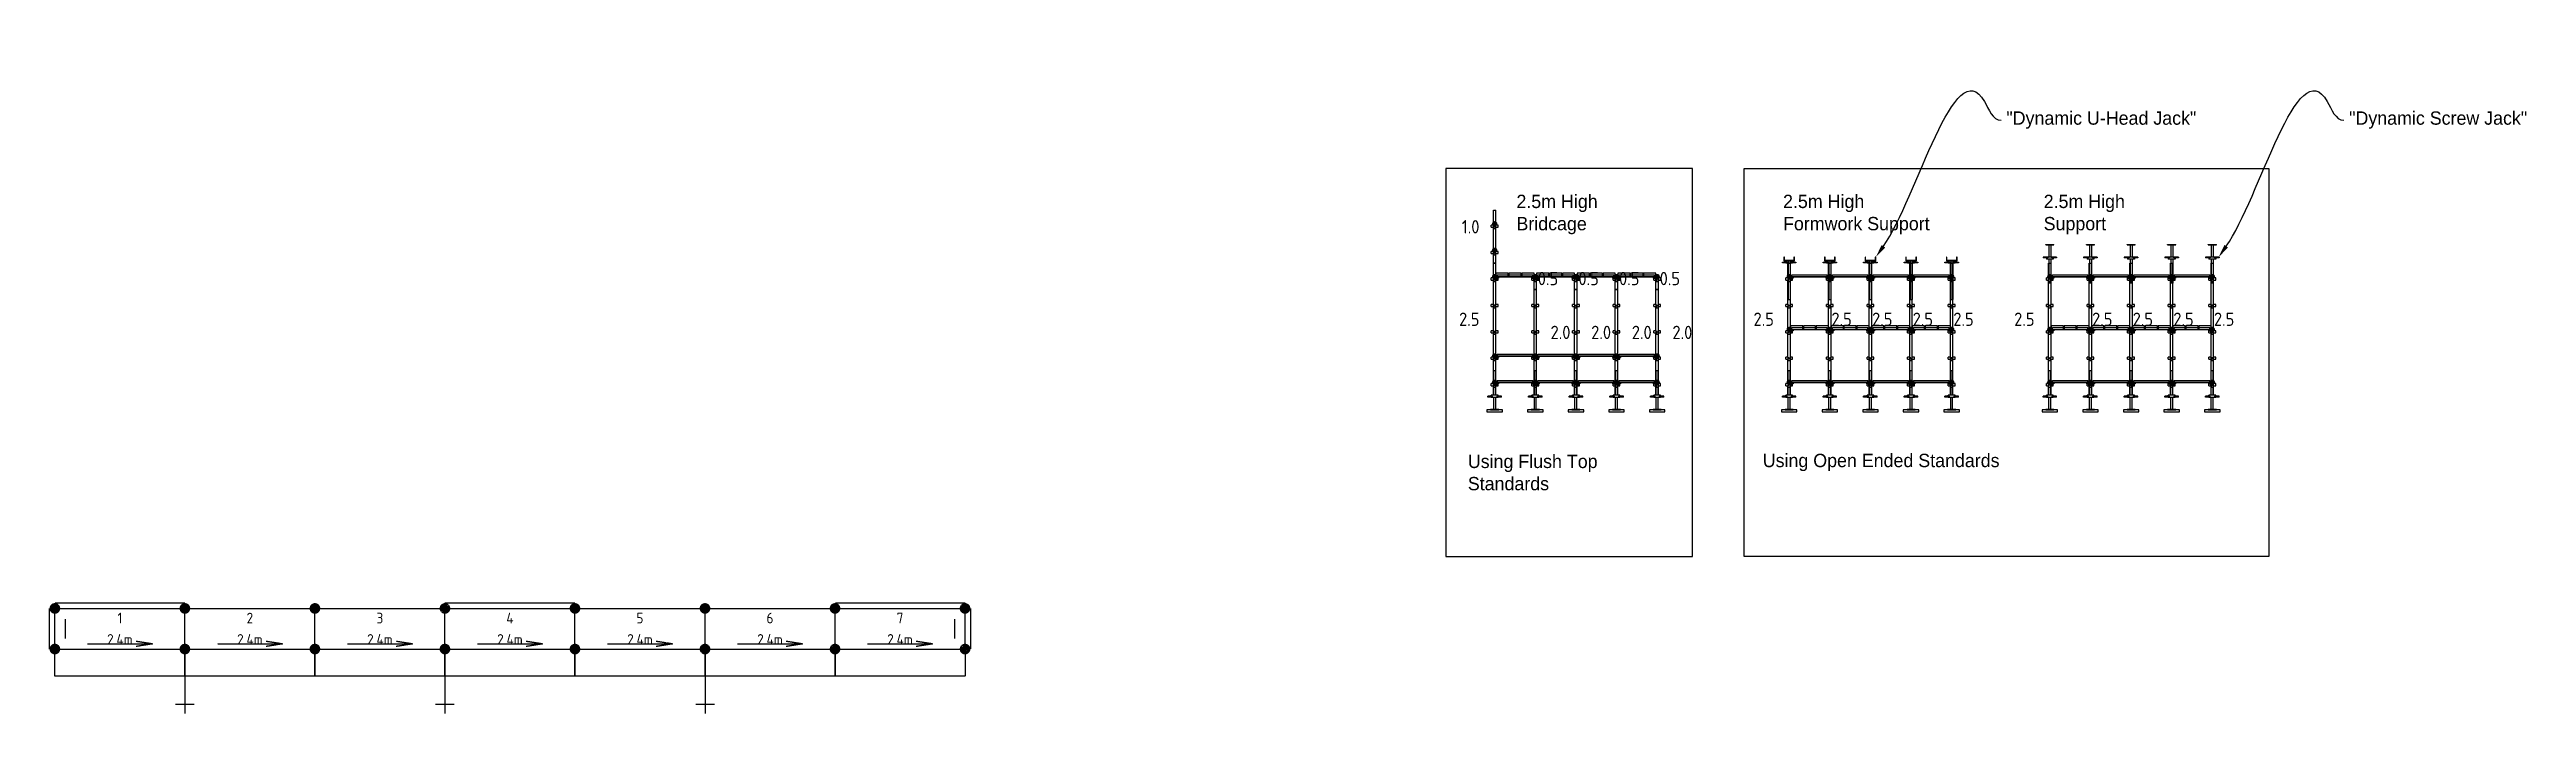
# Model space of a CAD drawing. Header units: millimetres. Extents: x 44145 to 90607, y 5666 to 18118.
import ezdxf
from ezdxf import colors
from ezdxf.entities.mleader import LeaderData, LeaderLine
from ezdxf.enums import TextEntityAlignment as Align
from ezdxf.math import Vec2, Vec3

# ---------------------------------------------------------------- set-up
doc = ezdxf.new("R2010")
doc.units = ezdxf.units.MM
doc.linetypes.add('KwikScaf_DASHED', pattern=[3.75, 2.5, -1.25])
doc.linetypes.add('KwikScaf_Line', pattern=[1, 1, 0])
doc.layers.get('0').update_dxf_attribs({"linetype": 'CONTINUOUS'})
for name, color, linetype in [('KwikScaf Matrix', 7, 'CONTINUOUS'), ('KwikScaf Schematic', 7, 'CONTINUOUS'), ('KwikScaf Sections', 7, 'CONTINUOUS')]:
    doc.layers.add(name, color=color, linetype=linetype)
doc.styles.add('ARCH', font='archd.shx', dxfattribs={"height": 250})
doc.styles.add('KwikScaf ISO', font='isocp.shx')

# ---------------------------------------------------------------- blocks, each defined once
blk = doc.blocks.new('2D Standard 2 Metre')
at = {"layer": 'KwikScaf Matrix', "color": 0, "extrusion": (0, 1, 0)}
for p, q in [((-185, -24), (-185, 24)), ((-185, 24), (-8, 24)), ((-33, 16), (7, 16)), ((-33, 16), (-33, 6)), ((-33, 6), (-33, -6)), ((-8, 64), (-8, 60)), ((-8, 64), (32, 64)), ((-8, 60), (-8, 22)), ((-8, 22), (32, 22)), ((-8, 22), (-8, 18)), ((32, 18), (-8, 18)), ((7, 6), (7, 16)), ((7, -6), (7, 6)), ((32, 60), (32, 64)), ((32, 22), (32, 60)), ((32, 24), (487, 24)), ((32, 18), (32, 22)), ((462, 16), (502, 16)), ((462, 16), (462, 6)), ((462, 6), (462, -6)), ((487, 64), (487, 60)), ((487, 64), (527, 64)), ((487, 60), (487, 22)), ((487, 22), (527, 22)), ((487, 22), (487, 18)), ((527, 18), (487, 18)), ((502, 6), (502, 16)), ((502, -6), (502, 6)), ((527, 60), (527, 64)), ((527, 22), (527, 60)), ((527, 24), (982, 24)), ((527, 18), (527, 22)), ((957, 16), (997, 16)), ((957, 16), (957, 6)), ((957, 6), (957, -6)), ((982, 64), (982, 60)), ((982, 64), (1022, 64)), ((982, 60), (982, 22)), ((982, 22), (1022, 22)), ((982, 22), (982, 18)), ((1022, 18), (982, 18)), ((997, 6), (997, 16)), ((997, -6), (997, 6)), ((1022, 60), (1022, 64)), ((1022, 22), (1022, 60)), ((1022, 24), (1477, 24)), ((1022, 18), (1022, 22)), ((1452, 16), (1492, 16)), ((1452, 16), (1452, 6)), ((1452, 6), (1452, -6)), ((1477, 64), (1517, 64)), ((1477, 64), (1477, 60)), ((1477, 60), (1477, 22)), ((1477, 22), (1517, 22)), ((1477, 22), (1477, 18)), ((1517, 18), (1477, 18)), ((1492, 6), (1492, 16)), ((1492, -6), (1492, 6)), ((1517, 60), (1517, 64)), ((1517, 22), (1517, 60)), ((1517, 24), (1796, 24)), ((1517, 18), (1517, 22)), ((1796, 24), (1796, -24)), ((-185, -24), (-8, -24)), ((-33, -6), (-33, -16)), ((-33, -16), (7, -16)), ((-8, -18), (32, -18)), ((-8, -18), (-8, -22)), ((-8, -22), (-8, -60)), ((-8, -22), (32, -22)), ((-8, -60), (-8, -64)), ((-8, -64), (32, -64)), ((7, -16), (7, -6)), ((32, -22), (32, -18)), ((32, -60), (32, -22)), ((32, -24), (487, -24)), ((32, -64), (32, -60)), ((462, -6), (462, -16)), ((462, -16), (502, -16)), ((487, -18), (527, -18)), ((487, -18), (487, -22)), ((487, -22), (487, -60)), ((487, -22), (527, -22)), ((487, -60), (487, -64)), ((487, -64), (527, -64)), ((502, -16), (502, -6)), ((527, -22), (527, -18)), ((527, -60), (527, -22)), ((527, -24), (982, -24)), ((527, -64), (527, -60)), ((957, -6), (957, -16)), ((957, -16), (997, -16)), ((982, -18), (1022, -18)), ((982, -18), (982, -22)), ((982, -22), (982, -60)), ((982, -22), (1022, -22)), ((982, -60), (982, -64)), ((982, -64), (1022, -64)), ((997, -16), (997, -6)), ((1022, -22), (1022, -18)), ((1022, -60), (1022, -22)), ((1022, -24), (1477, -24)), ((1022, -64), (1022, -60)), ((1452, -6), (1452, -16)), ((1452, -16), (1492, -16)), ((1477, -18), (1517, -18)), ((1477, -18), (1477, -22)), ((1477, -22), (1517, -22)), ((1477, -22), (1477, -60)), ((1477, -60), (1477, -64)), ((1477, -64), (1517, -64)), ((1492, -16), (1492, -6)), ((1517, -22), (1517, -18)), ((1517, -60), (1517, -22)), ((1517, -24), (1796, -24)), ((1517, -64), (1517, -60))]:
    blk.add_line(p, q, dxfattribs=at)
blk = doc.blocks.new('2D Jack Adjustable Screw')
at = {"color": 0, "extrusion": (1, -1.83691e-16, 2.30446e-16)}
for p, q in [((-265.5, 100), (-273.5, 100)), ((-273.5, 100), (-273.5, -52)), ((-265.5, 100), (-265.5, -52)), ((-265.5, 42.5), (-40, 42.5)), ((-265.5, 5.5), (-40, 5.5)), ((-40, 87.75), (-35, 87.75)), ((-40, 87.75), (-40, 24)), ((-40, 24), (-40, -39.75)), ((-35, 151.5), (-20, 151.5)), ((-35, 62.25), (-35, 151.5)), ((-35, 62.25), (-20, 62.25)), ((-20, 62.25), (-20, 151.5)), ((-20, 87.75), (0, 87.75)), ((0, 24), (0, 87.75)), ((0, 42.5), (454.5, 42.5)), ((0, -39.75), (0, 24)), ((0, 5.5), (454.5, 5.5)), ((454.5, 24), (454.5, 42.5)), ((454.5, 5.5), (454.5, 24)), ((-265.5, -52), (-273.5, -52)), ((-40, -39.75), (-35, -39.75)), ((-20, -14.25), (-35, -14.25)), ((-35, -103.5), (-35, -14.25)), ((-35, -103.5), (-20, -103.5)), ((-20, -103.5), (-20, -14.25)), ((-20, -39.75), (0, -39.75))]:
    blk.add_line(p, q, dxfattribs=at)
blk = doc.blocks.new('2D Standard 2.5 Metre')
at = {"layer": 'KwikScaf Matrix', "color": 0, "extrusion": (0, 1, 0)}
for p, q in [((-185, -24), (-185, 24)), ((-185, 24), (-8, 24)), ((-33, 16), (7, 16)), ((-33, 16), (-33, 6)), ((-33, 6), (-33, -6)), ((-8, 64), (-8, 60)), ((-8, 64), (32, 64)), ((-8, 60), (-8, 22)), ((-8, 22), (32, 22)), ((-8, 22), (-8, 18)), ((32, 18), (-8, 18)), ((7, 6), (7, 16)), ((7, -6), (7, 6)), ((32, 60), (32, 64)), ((32, 22), (32, 60)), ((32, 24), (487, 24)), ((32, 18), (32, 22)), ((462, 16), (502, 16)), ((462, 16), (462, 6)), ((462, 6), (462, -6)), ((487, 64), (487, 60)), ((487, 64), (527, 64)), ((487, 60), (487, 22)), ((487, 22), (527, 22)), ((487, 22), (487, 18)), ((527, 18), (487, 18)), ((502, 6), (502, 16)), ((502, -6), (502, 6)), ((527, 60), (527, 64)), ((527, 22), (527, 60)), ((527, 24), (982, 24)), ((527, 18), (527, 22)), ((957, 16), (957, 6)), ((957, 16), (997, 16)), ((957, 6), (957, -6)), ((982, 64), (982, 60)), ((982, 64), (1022, 64)), ((982, 60), (982, 22)), ((982, 22), (1022, 22)), ((982, 22), (982, 18)), ((1022, 18), (982, 18)), ((997, 6), (997, 16)), ((997, -6), (997, 6)), ((1022, 60), (1022, 64)), ((1022, 22), (1022, 60)), ((1022, 24), (1477, 24)), ((1022, 18), (1022, 22)), ((1452, 16), (1492, 16)), ((1452, 16), (1452, 6)), ((1452, 6), (1452, -6)), ((1477, 64), (1477, 60)), ((1477, 64), (1517, 64)), ((1477, 60), (1477, 22)), ((1477, 22), (1517, 22)), ((1477, 22), (1477, 18)), ((1517, 18), (1477, 18)), ((1492, 6), (1492, 16)), ((1492, -6), (1492, 6)), ((1517, 60), (1517, 64)), ((1517, 22), (1517, 60)), ((1517, 24), (1972, 24)), ((1517, 18), (1517, 22)), ((1947, 16), (1987, 16)), ((1947, 16), (1947, 6)), ((1947, 6), (1947, -6)), ((1972, 64), (1972, 60)), ((1972, 64), (2012, 64)), ((1972, 60), (1972, 22)), ((1972, 22), (2012, 22)), ((1972, 22), (1972, 18)), ((2012, 18), (1972, 18)), ((1987, 6), (1987, 16)), ((1987, -6), (1987, 6)), ((2012, 60), (2012, 64)), ((2012, 22), (2012, 60)), ((2012, 24), (2291, 24)), ((2012, 18), (2012, 22)), ((2291, 24), (2291, -24)), ((-185, -24), (-8, -24)), ((-33, -6), (-33, -16)), ((-33, -16), (7, -16)), ((-8, -18), (32, -18)), ((-8, -18), (-8, -22)), ((-8, -22), (-8, -60)), ((-8, -22), (32, -22)), ((-8, -60), (-8, -64)), ((-8, -64), (32, -64)), ((7, -16), (7, -6)), ((32, -22), (32, -18)), ((32, -60), (32, -22)), ((32, -24), (487, -24)), ((32, -64), (32, -60)), ((462, -6), (462, -16)), ((462, -16), (502, -16)), ((487, -18), (527, -18)), ((487, -18), (487, -22)), ((487, -22), (487, -60)), ((487, -22), (527, -22)), ((487, -60), (487, -64)), ((487, -64), (527, -64)), ((502, -16), (502, -6)), ((527, -22), (527, -18)), ((527, -60), (527, -22)), ((527, -24), (982, -24)), ((527, -64), (527, -60)), ((957, -6), (957, -16)), ((957, -16), (997, -16)), ((982, -18), (1022, -18)), ((982, -18), (982, -22)), ((982, -22), (982, -60)), ((982, -22), (1022, -22)), ((982, -60), (982, -64)), ((982, -64), (1022, -64)), ((997, -16), (997, -6)), ((1022, -22), (1022, -18)), ((1022, -60), (1022, -22)), ((1022, -24), (1477, -24)), ((1022, -64), (1022, -60)), ((1452, -6), (1452, -16)), ((1452, -16), (1492, -16)), ((1477, -18), (1517, -18)), ((1477, -18), (1477, -22)), ((1477, -22), (1477, -60)), ((1477, -22), (1517, -22)), ((1477, -60), (1477, -64)), ((1477, -64), (1517, -64)), ((1492, -16), (1492, -6)), ((1517, -22), (1517, -18)), ((1517, -60), (1517, -22)), ((1517, -24), (1972, -24)), ((1517, -64), (1517, -60)), ((1947, -6), (1947, -16)), ((1947, -16), (1987, -16)), ((1972, -18), (2012, -18)), ((1972, -18), (1972, -22)), ((1972, -22), (1972, -60)), ((1972, -22), (2012, -22)), ((1972, -60), (1972, -64)), ((1972, -64), (2012, -64)), ((1987, -16), (1987, -6)), ((2012, -22), (2012, -18)), ((2012, -60), (2012, -22)), ((2012, -24), (2291, -24)), ((2012, -64), (2012, -60))]:
    blk.add_line(p, q, dxfattribs=at)
blk = doc.blocks.new('2D Standard 1 Metre')
at = {"layer": 'KwikScaf Matrix', "color": 0, "extrusion": (0, 1, 0)}
for p, q in [((-185, -24), (-185, 24)), ((-185, 24), (-8, 24)), ((-33, 16), (7, 16)), ((-33, 16), (-33, 6)), ((-33, 6), (-33, -6)), ((-8, 64), (32, 64)), ((-8, 64), (-8, 60)), ((-8, 60), (-8, 22)), ((-8, 22), (32, 22)), ((-8, 22), (-8, 18)), ((32, 18), (-8, 18)), ((7, 6), (7, 16)), ((7, -6), (7, 6)), ((32, 60), (32, 64)), ((32, 22), (32, 60)), ((32, 24), (487, 24)), ((32, 18), (32, 22)), ((462, 16), (502, 16)), ((462, 16), (462, 6)), ((462, 6), (462, -6)), ((487, 64), (487, 60)), ((487, 64), (527, 64)), ((487, 60), (487, 22)), ((487, 22), (527, 22)), ((487, 22), (487, 18)), ((527, 18), (487, 18)), ((502, 6), (502, 16)), ((502, -6), (502, 6)), ((527, 60), (527, 64)), ((527, 22), (527, 60)), ((527, 24), (805, 24)), ((527, 18), (527, 22)), ((805, 24), (805, -24)), ((-185, -24), (-8, -24)), ((-33, -6), (-33, -16)), ((-33, -16), (7, -16)), ((-8, -18), (32, -18)), ((-8, -18), (-8, -22)), ((-8, -22), (32, -22)), ((-8, -22), (-8, -60)), ((-8, -60), (-8, -64)), ((-8, -64), (32, -64)), ((7, -16), (7, -6)), ((32, -22), (32, -18)), ((32, -60), (32, -22)), ((32, -24), (487, -24)), ((32, -64), (32, -60)), ((462, -6), (462, -16)), ((462, -16), (502, -16)), ((487, -18), (527, -18)), ((487, -18), (487, -22)), ((487, -22), (487, -60)), ((487, -22), (527, -22)), ((487, -60), (487, -64)), ((487, -64), (527, -64)), ((502, -16), (502, -6)), ((527, -22), (527, -18)), ((527, -60), (527, -22)), ((527, -24), (805, -24)), ((527, -64), (527, -60))]:
    blk.add_line(p, q, dxfattribs=at)
blk = doc.blocks.new('2D Transom 0.7 Metre')
at = {"color": 0, "extrusion": (0, 1, -1.83691e-16)}
for p, q in [((0, -25), (0, 50)), ((0, 50), (20, 50)), ((50, 0), (13, 0)), ((20, 50), (17, 25)), ((17, 25), (25, 25)), ((25, 63), (689, 63)), ((25, 30), (25, 63)), ((25, 30), (689, 30)), ((25, 25), (25, 30)), ((25, 25), (689, 25)), ((50, 25), (50, 0)), ((664, 25), (664, 0)), ((664, 0), (701, 0)), ((689, 30), (689, 63)), ((689, 25), (689, 30)), ((697, 25), (689, 25)), ((694, 50), (697, 25)), ((714, 50), (694, 50)), ((701, 0), (704, -25)), ((714, -25), (714, 50)), ((10, -25), (0, -25)), ((13, 0), (10, -25)), ((704, -25), (714, -25))]:
    blk.add_line(p, q, dxfattribs=at)
blk = doc.blocks.new('0.5m Standard')
at = {"color": 180, "extrusion": (-1, 6.12323e-17, 0)}
for p, q in [((-40, 177), (-40, 217)), ((-36, 217), (-40, 217)), ((-40, 177), (-36, 177)), ((2, 217), (-36, 217)), ((-36, 177), (2, 177)), ((0, 217), (0, 238)), ((0, 0), (0, 177)), ((48, 0), (0, 0)), ((2, 177), (2, 217)), ((6, 217), (2, 217)), ((2, 177), (6, 177)), ((6, 217), (6, 177)), ((8, 152), (8, 192)), ((18, 192), (8, 192)), ((8, 152), (18, 152)), ((30, 192), (18, 192)), ((18, 152), (30, 152)), ((40, 192), (30, 192)), ((30, 152), (40, 152)), ((40, 152), (40, 192)), ((42, 177), (42, 217)), ((46, 217), (42, 217)), ((42, 177), (46, 177)), ((46, 177), (46, 217)), ((84, 217), (46, 217)), ((46, 177), (84, 177)), ((48, 217), (48, 238)), ((48, 0), (48, 177)), ((88, 217), (84, 217)), ((84, 177), (88, 177)), ((88, 177), (88, 217))]:
    blk.add_line(p, q, dxfattribs=at)
at = {"color": 180}
blk.add_line((0, 238), (48, 238), dxfattribs=at)
blk = doc.blocks.new('0.5m Standard with Text')
blk.add_blockref('0.5m Standard', (0, 0))
at = {"color": 7, "style": 'KwikScaf ISO'}
blk.add_text('  0.5  ', height=250, dxfattribs=at).set_placement((739, 205), align=Align.MIDDLE_RIGHT)
blk = doc.blocks.new('2.5m Standard')
at = {"color": 180, "extrusion": (-1, 6.12323e-17, 0)}
for p, q in [((0, 2476), (48, 2476)), ((0, 2197), (0, 2476)), ((48, 2197), (48, 2476)), ((-36, 2197), (-40, 2197)), ((-40, 2157), (-40, 2197)), ((-40, 2157), (-36, 2157)), ((2, 2197), (-36, 2197)), ((-36, 2157), (2, 2157)), ((0, 1702), (0, 2157)), ((2, 2157), (2, 2197)), ((6, 2197), (2, 2197)), ((2, 2157), (6, 2157)), ((6, 2197), (6, 2157)), ((8, 2132), (8, 2172)), ((18, 2172), (8, 2172)), ((8, 2132), (18, 2132)), ((30, 2172), (18, 2172)), ((18, 2132), (30, 2132)), ((40, 2172), (30, 2172)), ((30, 2132), (40, 2132)), ((40, 2132), (40, 2172)), ((42, 2157), (42, 2197)), ((46, 2197), (42, 2197)), ((42, 2157), (46, 2157)), ((84, 2197), (46, 2197)), ((46, 2157), (46, 2197)), ((46, 2157), (84, 2157)), ((48, 1702), (48, 2157)), ((88, 2197), (84, 2197)), ((84, 2157), (88, 2157)), ((88, 2157), (88, 2197)), ((-36, 1702), (-40, 1702)), ((-40, 1662), (-40, 1702)), ((-40, 1662), (-36, 1662)), ((2, 1702), (-36, 1702)), ((-36, 1662), (2, 1662)), ((0, 1207), (0, 1662)), ((2, 1662), (2, 1702)), ((6, 1702), (2, 1702)), ((2, 1662), (6, 1662)), ((6, 1702), (6, 1662)), ((8, 1637), (8, 1677)), ((18, 1677), (8, 1677)), ((8, 1637), (18, 1637)), ((30, 1677), (18, 1677)), ((18, 1637), (30, 1637)), ((40, 1677), (30, 1677)), ((30, 1637), (40, 1637)), ((40, 1637), (40, 1677)), ((42, 1662), (42, 1702)), ((46, 1702), (42, 1702)), ((42, 1662), (46, 1662)), ((84, 1702), (46, 1702)), ((46, 1662), (46, 1702)), ((46, 1662), (84, 1662)), ((48, 1207), (48, 1662)), ((88, 1702), (84, 1702)), ((84, 1662), (88, 1662)), ((88, 1662), (88, 1702)), ((-36, 1207), (-40, 1207)), ((-40, 1167), (-40, 1207)), ((-40, 1167), (-36, 1167)), ((2, 1207), (-36, 1207)), ((-36, 1167), (2, 1167)), ((0, 712), (0, 1167)), ((2, 1167), (2, 1207)), ((6, 1207), (2, 1207)), ((2, 1167), (6, 1167)), ((6, 1207), (6, 1167)), ((18, 1182), (8, 1182)), ((8, 1142), (8, 1182)), ((8, 1142), (18, 1142)), ((30, 1182), (18, 1182)), ((18, 1142), (30, 1142)), ((40, 1182), (30, 1182)), ((30, 1142), (40, 1142)), ((40, 1142), (40, 1182)), ((42, 1167), (42, 1207)), ((46, 1207), (42, 1207)), ((42, 1167), (46, 1167)), ((84, 1207), (46, 1207)), ((46, 1167), (46, 1207)), ((46, 1167), (84, 1167)), ((48, 712), (48, 1167)), ((88, 1207), (84, 1207)), ((84, 1167), (88, 1167)), ((88, 1167), (88, 1207)), ((-36, 712), (-40, 712)), ((-40, 672), (-40, 712)), ((-40, 672), (-36, 672)), ((2, 712), (-36, 712)), ((-36, 672), (2, 672)), ((0, 217), (0, 672)), ((2, 672), (2, 712)), ((6, 712), (2, 712)), ((2, 672), (6, 672)), ((6, 712), (6, 672)), ((8, 647), (8, 687)), ((18, 687), (8, 687)), ((8, 647), (18, 647)), ((30, 687), (18, 687)), ((18, 647), (30, 647)), ((40, 687), (30, 687)), ((30, 647), (40, 647)), ((40, 647), (40, 687)), ((42, 672), (42, 712)), ((46, 712), (42, 712)), ((42, 672), (46, 672)), ((84, 712), (46, 712)), ((46, 672), (46, 712)), ((46, 672), (84, 672)), ((48, 217), (48, 672)), ((88, 712), (84, 712)), ((84, 672), (88, 672)), ((88, 672), (88, 712)), ((-36, 217), (-40, 217)), ((-40, 177), (-40, 217)), ((-40, 177), (-36, 177)), ((2, 217), (-36, 217)), ((-36, 177), (2, 177)), ((0, 0), (0, 177)), ((48, 0), (0, 0)), ((2, 177), (2, 217)), ((6, 217), (2, 217)), ((2, 177), (6, 177)), ((6, 217), (6, 177)), ((8, 152), (8, 192)), ((18, 192), (8, 192)), ((8, 152), (18, 152)), ((30, 192), (18, 192)), ((18, 152), (30, 152)), ((40, 192), (30, 192)), ((30, 152), (40, 152)), ((40, 152), (40, 192)), ((42, 177), (42, 217)), ((46, 217), (42, 217)), ((42, 177), (46, 177)), ((84, 217), (46, 217)), ((46, 177), (46, 217)), ((46, 177), (84, 177)), ((48, 0), (48, 177)), ((88, 217), (84, 217)), ((84, 177), (88, 177)), ((88, 177), (88, 217))]:
    blk.add_line(p, q, dxfattribs=at)
blk = doc.blocks.new('2.5m Standard with Text')
blk.add_blockref('2.5m Standard', (0, 0))
at = {"color": 7, "style": 'KwikScaf ISO'}
blk.add_text('  2.5  ', height=250, dxfattribs=at).set_placement((723, 1423), align=Align.MIDDLE_RIGHT)
blk = doc.blocks.new('Knuckle')
at = {"color": 190}
for points in [[(-127.5, 20), (-38.25, 20), (-38.25, 5), (-127.5, 5)], [(38.25, 20), (127.5, 20), (127.5, 5), (38.25, 5)]]:
    blk.add_lwpolyline(points, close=True, dxfattribs=at)
for points in [[(-63.75, 20), (-63.75, 40), (63.75, 40), (63.75, 20)], [(63.75, 5), (63.75, 0), (-63.75, 0), (-63.75, 5)]]:
    blk.add_lwpolyline(points, dxfattribs=at)
blk = doc.blocks.new('*U51')
at = {"color": 190, "ltscale": 0.7, "extrusion": (-3.67388e-16, -1, 2.30446e-16)}
for p, q in [((-18, 40), (-18, -680)), ((19, 40), (19, -680))]:
    blk.add_line(p, q, dxfattribs=at)
at = {"color": 190}
blk.add_line((-18, -680), (19, -680), dxfattribs=at)
blk.add_lwpolyline([(-90, 110), (-100, 110), (-100, 40), (100, 40), (100, 110), (90, 110), (90, 50), (-90, 50), (-90, 110)], dxfattribs=at)
blk.add_blockref('Knuckle', (0, 0))

msp = doc.modelspace()

# ---------------------------------------------------------------- linework, layer by layer
for points in [[(74966, 15889), (70339, 15889), (70339, 8608), (74966, 8608)], [(75930, 15889), (85773, 15889), (85773, 8608), (75930, 8608)]]:
    msp.add_lwpolyline(points, close=True)
at = {"layer": 'KwikScaf Schematic', "color": 3, "linetype": 'KwikScaf_DASHED'}
for p, q in [((44145, 6874), (44145, 7636)), ((46684, 7736), (44245, 7736)), ((44445, 7074), (44445, 7436)), ((54001, 7736), (51562, 7736)), ((61318, 7736), (58879, 7736)), ((61118, 7436), (61118, 7074)), ((61418, 7636), (61418, 6874))]:
    msp.add_line(p, q, dxfattribs=at)
at = {"layer": 'KwikScaf Schematic', "color": 3, "linetype": 'KwikScaf_Line'}
for p, q in [((44245, 7636), (46684, 7636)), ((44245, 6874), (44245, 7636)), ((46684, 6874), (46684, 7636)), ((46684, 7636), (49123, 7636)), ((49123, 6874), (49123, 7636)), ((49123, 7636), (51562, 7636)), ((51562, 6874), (51562, 7636)), ((51562, 7636), (54001, 7636)), ((54001, 6874), (54001, 7636)), ((54001, 7636), (56440, 7636)), ((56440, 6874), (56440, 7636)), ((56440, 7636), (58879, 7636)), ((58879, 6874), (58879, 7636)), ((58879, 7636), (61318, 7636)), ((61318, 6874), (61318, 7636)), ((44854, 6970), (46074, 6970)), ((46074, 6970), (45769, 7017)), ((46074, 6970), (45769, 6922)), ((47293, 6970), (48513, 6970)), ((48513, 6970), (48208, 7017)), ((48513, 6970), (48208, 6922)), ((49732, 6970), (50952, 6970)), ((50952, 6970), (50647, 7017)), ((50952, 6970), (50647, 6922)), ((52171, 6970), (53391, 6970)), ((53391, 6970), (53086, 7017)), ((53391, 6970), (53086, 6922)), ((54610, 6970), (55830, 6970)), ((55830, 6970), (55525, 7017)), ((55830, 6970), (55525, 6922)), ((57049, 6970), (58269, 6970)), ((58269, 6970), (57964, 7017)), ((58269, 6970), (57964, 6922)), ((59488, 6970), (60708, 6970)), ((60708, 6970), (60403, 7017)), ((60708, 6970), (60403, 6922)), ((44245, 6874), (46684, 6874)), ((44245, 6366), (44245, 6874)), ((46684, 6874), (46684, 6366)), ((46684, 6874), (49123, 6874)), ((46684, 6366), (46684, 6874)), ((49123, 6874), (49123, 6366)), ((49123, 6874), (51562, 6874)), ((49123, 6366), (49123, 6874)), ((51562, 6874), (51562, 6366)), ((51562, 6874), (54001, 6874)), ((51562, 6366), (51562, 6874)), ((54001, 6874), (54001, 6366)), ((54001, 6874), (56440, 6874)), ((54001, 6366), (54001, 6874)), ((56440, 6874), (56440, 6366)), ((56440, 6874), (58879, 6874)), ((56440, 6366), (56440, 6874)), ((58879, 6874), (58879, 6366)), ((58879, 6874), (61318, 6874)), ((58879, 6366), (58879, 6874)), ((61318, 6874), (61318, 6366)), ((46684, 6366), (44245, 6366)), ((46684, 6366), (46684, 5666)), ((49123, 6366), (46684, 6366)), ((51562, 6366), (49123, 6366)), ((51562, 6366), (51562, 5666)), ((54001, 6366), (51562, 6366)), ((56440, 6366), (54001, 6366)), ((56440, 6366), (56440, 5666)), ((58879, 6366), (56440, 6366)), ((61318, 6366), (58879, 6366)), ((46509, 5841), (46859, 5841)), ((51387, 5841), (51737, 5841)), ((56265, 5841), (56615, 5841))]:
    msp.add_line(p, q, dxfattribs=at)
for points in [[(44245, 7686, 100, 100, -0.198912), (44280, 7672, 100, 100, -0.198912), (44295, 7636, 100, 100, -0.198912), (44280, 7601, 100, 100, -0.198912), (44245, 7586, 100, 100, -0.198912), (44209, 7601, 100, 100, -0.198912), (44195, 7636, 100, 100, -0.198912), (44209, 7672, 100, 100, -0.198912)], [(46684, 7686, 100, 100, -0.198912), (46719, 7672, 100, 100, -0.198912), (46734, 7636, 100, 100, -0.198912), (46719, 7601, 100, 100, -0.198912), (46684, 7586, 100, 100, -0.198912), (46648, 7601, 100, 100, -0.198912), (46634, 7636, 100, 100, -0.198912), (46648, 7672, 100, 100, -0.198912)], [(46684, 7686, 100, 100, -0.198912), (46719, 7672, 100, 100, -0.198912), (46734, 7636, 100, 100, -0.198912), (46719, 7601, 100, 100, -0.198912), (46684, 7586, 100, 100, -0.198912), (46648, 7601, 100, 100, -0.198912), (46634, 7636, 100, 100, -0.198912), (46648, 7672, 100, 100, -0.198912)], [(49123, 7686, 100, 100, -0.198912), (49158, 7672, 100, 100, -0.198912), (49173, 7636, 100, 100, -0.198912), (49158, 7601, 100, 100, -0.198912), (49123, 7586, 100, 100, -0.198912), (49087, 7601, 100, 100, -0.198912), (49073, 7636, 100, 100, -0.198912), (49087, 7672, 100, 100, -0.198912)], [(49123, 7686, 100, 100, -0.198912), (49158, 7672, 100, 100, -0.198912), (49173, 7636, 100, 100, -0.198912), (49158, 7601, 100, 100, -0.198912), (49123, 7586, 100, 100, -0.198912), (49087, 7601, 100, 100, -0.198912), (49073, 7636, 100, 100, -0.198912), (49087, 7672, 100, 100, -0.198912)], [(51562, 7686, 100, 100, -0.198912), (51597, 7672, 100, 100, -0.198912), (51612, 7636, 100, 100, -0.198912), (51597, 7601, 100, 100, -0.198912), (51562, 7586, 100, 100, -0.198912), (51526, 7601, 100, 100, -0.198912), (51512, 7636, 100, 100, -0.198912), (51526, 7672, 100, 100, -0.198912)], [(51562, 7686, 100, 100, -0.198912), (51597, 7672, 100, 100, -0.198912), (51612, 7636, 100, 100, -0.198912), (51597, 7601, 100, 100, -0.198912), (51562, 7586, 100, 100, -0.198912), (51526, 7601, 100, 100, -0.198912), (51512, 7636, 100, 100, -0.198912), (51526, 7672, 100, 100, -0.198912)], [(54001, 7686, 100, 100, -0.198912), (54036, 7672, 100, 100, -0.198912), (54051, 7636, 100, 100, -0.198912), (54036, 7601, 100, 100, -0.198912), (54001, 7586, 100, 100, -0.198912), (53965, 7601, 100, 100, -0.198912), (53951, 7636, 100, 100, -0.198912), (53965, 7672, 100, 100, -0.198912)], [(54001, 7686, 100, 100, -0.198912), (54036, 7672, 100, 100, -0.198912), (54051, 7636, 100, 100, -0.198912), (54036, 7601, 100, 100, -0.198912), (54001, 7586, 100, 100, -0.198912), (53965, 7601, 100, 100, -0.198912), (53951, 7636, 100, 100, -0.198912), (53965, 7672, 100, 100, -0.198912)], [(56440, 7686, 100, 100, -0.198912), (56475, 7672, 100, 100, -0.198912), (56490, 7636, 100, 100, -0.198912), (56475, 7601, 100, 100, -0.198912), (56440, 7586, 100, 100, -0.198912), (56404, 7601, 100, 100, -0.198912), (56390, 7636, 100, 100, -0.198912), (56404, 7672, 100, 100, -0.198912)], [(56440, 7686, 100, 100, -0.198912), (56475, 7672, 100, 100, -0.198912), (56490, 7636, 100, 100, -0.198912), (56475, 7601, 100, 100, -0.198912), (56440, 7586, 100, 100, -0.198912), (56404, 7601, 100, 100, -0.198912), (56390, 7636, 100, 100, -0.198912), (56404, 7672, 100, 100, -0.198912)], [(58879, 7686, 100, 100, -0.198912), (58914, 7672, 100, 100, -0.198912), (58929, 7636, 100, 100, -0.198912), (58914, 7601, 100, 100, -0.198912), (58879, 7586, 100, 100, -0.198912), (58843, 7601, 100, 100, -0.198912), (58829, 7636, 100, 100, -0.198912), (58843, 7672, 100, 100, -0.198912)], [(58879, 7686, 100, 100, -0.198912), (58914, 7672, 100, 100, -0.198912), (58929, 7636, 100, 100, -0.198912), (58914, 7601, 100, 100, -0.198912), (58879, 7586, 100, 100, -0.198912), (58843, 7601, 100, 100, -0.198912), (58829, 7636, 100, 100, -0.198912), (58843, 7672, 100, 100, -0.198912)], [(61318, 7686, 100, 100, -0.198912), (61353, 7672, 100, 100, -0.198912), (61368, 7636, 100, 100, -0.198912), (61353, 7601, 100, 100, -0.198912), (61318, 7586, 100, 100, -0.198912), (61282, 7601, 100, 100, -0.198912), (61268, 7636, 100, 100, -0.198912), (61282, 7672, 100, 100, -0.198912)], [(46684, 6924, 100, 100, -0.198912), (46719, 6910, 100, 100, -0.198912), (46734, 6874, 100, 100, -0.198912), (46719, 6839, 100, 100, -0.198912), (46684, 6824, 100, 100, -0.198912), (46648, 6839, 100, 100, -0.198912), (46634, 6874, 100, 100, -0.198912), (46648, 6910, 100, 100, -0.198912)], [(49123, 6924, 100, 100, -0.198912), (49158, 6910, 100, 100, -0.198912), (49173, 6874, 100, 100, -0.198912), (49158, 6839, 100, 100, -0.198912), (49123, 6824, 100, 100, -0.198912), (49087, 6839, 100, 100, -0.198912), (49073, 6874, 100, 100, -0.198912), (49087, 6910, 100, 100, -0.198912)], [(51562, 6924, 100, 100, -0.198912), (51597, 6910, 100, 100, -0.198912), (51612, 6874, 100, 100, -0.198912), (51597, 6839, 100, 100, -0.198912), (51562, 6824, 100, 100, -0.198912), (51526, 6839, 100, 100, -0.198912), (51512, 6874, 100, 100, -0.198912), (51526, 6910, 100, 100, -0.198912)], [(54001, 6924, 100, 100, -0.198912), (54036, 6910, 100, 100, -0.198912), (54051, 6874, 100, 100, -0.198912), (54036, 6839, 100, 100, -0.198912), (54001, 6824, 100, 100, -0.198912), (53965, 6839, 100, 100, -0.198912), (53951, 6874, 100, 100, -0.198912), (53965, 6910, 100, 100, -0.198912)], [(56440, 6924, 100, 100, -0.198912), (56475, 6910, 100, 100, -0.198912), (56490, 6874, 100, 100, -0.198912), (56475, 6839, 100, 100, -0.198912), (56440, 6824, 100, 100, -0.198912), (56404, 6839, 100, 100, -0.198912), (56390, 6874, 100, 100, -0.198912), (56404, 6910, 100, 100, -0.198912)], [(58879, 6924, 100, 100, -0.198912), (58914, 6910, 100, 100, -0.198912), (58929, 6874, 100, 100, -0.198912), (58914, 6839, 100, 100, -0.198912), (58879, 6824, 100, 100, -0.198912), (58843, 6839, 100, 100, -0.198912), (58829, 6874, 100, 100, -0.198912), (58843, 6910, 100, 100, -0.198912)], [(61318, 6924, 100, 100, -0.198912), (61353, 6910, 100, 100, -0.198912), (61368, 6874, 100, 100, -0.198912), (61353, 6839, 100, 100, -0.198912), (61318, 6824, 100, 100, -0.198912), (61282, 6839, 100, 100, -0.198912), (61268, 6874, 100, 100, -0.198912), (61282, 6910, 100, 100, -0.198912)]]:
    msp.add_lwpolyline(points, format="xyseb", close=True, dxfattribs=at)
at = {"layer": 'KwikScaf Schematic', "color": 3, "linetype": 'KwikScaf_Line', "const_width": 100}
for points in [[(44245, 6924, -0.198912), (44280, 6910, -0.198912), (44295, 6874, -0.198912), (44280, 6839, -0.198912), (44245, 6824, -0.198912), (44209, 6839, -0.198912), (44195, 6874, -0.198912), (44209, 6910, -0.198912)], [(46684, 6924, -0.198912), (46719, 6910, -0.198912), (46734, 6874, -0.198912), (46719, 6839, -0.198912), (46684, 6824, -0.198912), (46648, 6839, -0.198912), (46634, 6874, -0.198912), (46648, 6910, -0.198912)], [(49123, 6924, -0.198912), (49158, 6910, -0.198912), (49173, 6874, -0.198912), (49158, 6839, -0.198912), (49123, 6824, -0.198912), (49087, 6839, -0.198912), (49073, 6874, -0.198912), (49087, 6910, -0.198912)], [(51562, 6924, -0.198912), (51597, 6910, -0.198912), (51612, 6874, -0.198912), (51597, 6839, -0.198912), (51562, 6824, -0.198912), (51526, 6839, -0.198912), (51512, 6874, -0.198912), (51526, 6910, -0.198912)], [(54001, 6924, -0.198912), (54036, 6910, -0.198912), (54051, 6874, -0.198912), (54036, 6839, -0.198912), (54001, 6824, -0.198912), (53965, 6839, -0.198912), (53951, 6874, -0.198912), (53965, 6910, -0.198912)], [(56440, 6924, -0.198912), (56475, 6910, -0.198912), (56490, 6874, -0.198912), (56475, 6839, -0.198912), (56440, 6824, -0.198912), (56404, 6839, -0.198912), (56390, 6874, -0.198912), (56404, 6910, -0.198912)], [(58879, 6924, -0.198912), (58914, 6910, -0.198912), (58929, 6874, -0.198912), (58914, 6839, -0.198912), (58879, 6824, -0.198912), (58843, 6839, -0.198912), (58829, 6874, -0.198912), (58843, 6910, -0.198912)]]:
    msp.add_lwpolyline(points, format="xyb", close=True, dxfattribs=at)
at = {"layer": 'KwikScaf Sections', "color": 40, "const_width": 50}
for points in [[(71228, 14850, 1), (71278, 14850, 1)], [(71228, 13860, 1), (71278, 13860, 1)], [(71990, 13860, 1), (72040, 13860, 1)], [(72752, 13860, 1), (72802, 13860, 1)], [(73514, 13860, 1), (73564, 13860, 1)], [(74276, 13860, 1), (74326, 13860, 1)], [(76752, 13859, 1), (76802, 13859, 1)], [(77514, 13859, 1), (77564, 13859, 1)], [(78276, 13859, 1), (78326, 13859, 1)], [(79038, 13859, 1), (79088, 13859, 1)], [(79800, 13859, 1), (79850, 13859, 1)], [(81641, 13859, 1), (81691, 13859, 1)], [(82403, 13859, 1), (82453, 13859, 1)], [(83165, 13859, 1), (83215, 13859, 1)], [(83927, 13859, 1), (83977, 13859, 1)], [(84689, 13859, 1), (84739, 13859, 1)], [(76752, 12869, 1), (76802, 12869, 1)], [(77514, 12869, 1), (77564, 12869, 1)], [(78276, 12869, 1), (78326, 12869, 1)], [(79038, 12869, 1), (79088, 12869, 1)], [(79800, 12869, 1), (79850, 12869, 1)], [(81641, 12869, 1), (81691, 12869, 1)], [(82403, 12869, 1), (82453, 12869, 1)], [(83165, 12869, 1), (83215, 12869, 1)], [(83927, 12869, 1), (83977, 12869, 1)], [(84689, 12869, 1), (84739, 12869, 1)], [(71228, 12373, 1), (71278, 12373, 1)], [(71990, 12373, 1), (72040, 12373, 1)], [(72752, 12373, 1), (72802, 12373, 1)], [(73514, 12373, 1), (73564, 12373, 1)], [(74276, 12373, 1), (74326, 12373, 1)], [(71228, 11878, 1), (71278, 11878, 1)], [(71990, 11878, 1), (72040, 11878, 1)], [(72752, 11878, 1), (72802, 11878, 1)], [(73514, 11878, 1), (73564, 11878, 1)], [(74276, 11878, 1), (74326, 11878, 1)], [(76752, 11878, 1), (76802, 11878, 1)], [(77514, 11878, 1), (77564, 11878, 1)], [(78276, 11878, 1), (78326, 11878, 1)], [(79038, 11878, 1), (79088, 11878, 1)], [(79800, 11878, 1), (79850, 11878, 1)], [(81641, 11878, 1), (81691, 11878, 1)], [(82403, 11878, 1), (82453, 11878, 1)], [(83165, 11878, 1), (83215, 11878, 1)], [(83927, 11878, 1), (83977, 11878, 1)], [(84689, 11878, 1), (84739, 11878, 1)]]:
    msp.add_lwpolyline(points, format="xyb", close=True, dxfattribs=at)
at = {"layer": 'KwikScaf Sections', "color": 70, "const_width": 50}
msp.add_lwpolyline([(71228, 14355, 1), (71278, 14355, 1)], format="xyb", close=True, dxfattribs=at)
at = {"layer": 'KwikScaf Sections', "color": 20}
for points in [[(71277, 13861), (71507, 13861), (71507, 13925), (71277, 13925)], [(71519, 13861), (71749, 13861), (71749, 13925), (71519, 13925)], [(71761, 13861), (71991, 13861), (71991, 13925), (71761, 13925)], [(72039, 13861), (72269, 13861), (72269, 13925), (72039, 13925)], [(72281, 13861), (72511, 13861), (72511, 13925), (72281, 13925)], [(72523, 13861), (72753, 13861), (72753, 13925), (72523, 13925)], [(72801, 13861), (73031, 13861), (73031, 13925), (72801, 13925)], [(73043, 13861), (73273, 13861), (73273, 13925), (73043, 13925)], [(73285, 13861), (73515, 13861), (73515, 13925), (73285, 13925)], [(73563, 13861), (73793, 13861), (73793, 13925), (73563, 13925)], [(73805, 13861), (74035, 13861), (74035, 13925), (73805, 13925)], [(74047, 13861), (74277, 13861), (74277, 13925), (74047, 13925)], [(76801, 12870), (77031, 12870), (77031, 12934), (76801, 12934)], [(77043, 12870), (77273, 12870), (77273, 12934), (77043, 12934)], [(77285, 12870), (77515, 12870), (77515, 12934), (77285, 12934)], [(77563, 12870), (77793, 12870), (77793, 12934), (77563, 12934)], [(77805, 12870), (78035, 12870), (78035, 12934), (77805, 12934)], [(78047, 12870), (78277, 12870), (78277, 12934), (78047, 12934)], [(78325, 12870), (78555, 12870), (78555, 12934), (78325, 12934)], [(78567, 12870), (78797, 12870), (78797, 12934), (78567, 12934)], [(78809, 12870), (79039, 12870), (79039, 12934), (78809, 12934)], [(79087, 12870), (79317, 12870), (79317, 12934), (79087, 12934)], [(79329, 12870), (79559, 12870), (79559, 12934), (79329, 12934)], [(79571, 12870), (79801, 12870), (79801, 12934), (79571, 12934)], [(81690, 12870), (81920, 12870), (81920, 12934), (81690, 12934)], [(81932, 12870), (82162, 12870), (82162, 12934), (81932, 12934)], [(82174, 12870), (82404, 12870), (82404, 12934), (82174, 12934)], [(82452, 12870), (82682, 12870), (82682, 12934), (82452, 12934)], [(82694, 12870), (82924, 12870), (82924, 12934), (82694, 12934)], [(82936, 12870), (83166, 12870), (83166, 12934), (82936, 12934)], [(83214, 12870), (83444, 12870), (83444, 12934), (83214, 12934)], [(83456, 12870), (83686, 12870), (83686, 12934), (83456, 12934)], [(83698, 12870), (83928, 12870), (83928, 12934), (83698, 12934)], [(83976, 12870), (84206, 12870), (84206, 12934), (83976, 12934)], [(84218, 12870), (84448, 12870), (84448, 12934), (84218, 12934)], [(84460, 12870), (84690, 12870), (84690, 12934), (84460, 12934)]]:
    msp.add_lwpolyline(points, close=True, dxfattribs=at)
at = {"layer": 'KwikScaf Sections', "color": 200}
for points in [[(71108, 11324), (71398, 11324), (71398, 11362), (71108, 11362)], [(71870, 11324), (72160, 11324), (72160, 11362), (71870, 11362)], [(72632, 11324), (72922, 11324), (72922, 11362), (72632, 11362)], [(73394, 11324), (73684, 11324), (73684, 11362), (73394, 11362)], [(74156, 11324), (74446, 11324), (74446, 11362), (74156, 11362)], [(76632, 11324), (76922, 11324), (76922, 11362), (76632, 11362)], [(77394, 11324), (77684, 11324), (77684, 11362), (77394, 11362)], [(78156, 11324), (78446, 11324), (78446, 11362), (78156, 11362)], [(78918, 11324), (79208, 11324), (79208, 11362), (78918, 11362)], [(79680, 11324), (79970, 11324), (79970, 11362), (79680, 11362)], [(81521, 11324), (81811, 11324), (81811, 11362), (81521, 11362)], [(82283, 11324), (82573, 11324), (82573, 11362), (82283, 11362)], [(83045, 11324), (83335, 11324), (83335, 11362), (83045, 11362)], [(83807, 11324), (84097, 11324), (84097, 11362), (83807, 11362)], [(84569, 11324), (84859, 11324), (84859, 11362), (84569, 11362)]]:
    msp.add_lwpolyline(points, close=True, dxfattribs=at)

# ---------------------------------------------------------------- block references
for name, p in [('0.5m Standard with Text', (71991, 13618)), ('0.5m Standard with Text', (72753, 13618)), ('0.5m Standard with Text', (73515, 13618)), ('0.5m Standard with Text', (74277, 13618)), ('*U51', (76777, 14113)), ('*U51', (77539, 14113)), ('2.5m Standard with Text', (77515, 11637)), ('*U51', (78301, 14113)), ('2.5m Standard with Text', (78277, 11637)), ('*U51', (79063, 14113)), ('2.5m Standard with Text', (79039, 11637)), ('*U51', (79825, 14113)), ('2.5m Standard with Text', (79801, 11637)), ('2.5m Standard with Text', (82404, 11637)), ('2.5m Standard with Text', (83166, 11637)), ('2.5m Standard with Text', (83928, 11637)), ('2.5m Standard with Text', (84690, 11637))]:
    msp.add_blockref(name, p)
at = {"layer": 'KwikScaf Sections', "color": 5, "rotation": 90}
for name, p in [('2D Standard 1 Metre', (71253, 14299)), ('2D Standard 2.5 Metre', (71253, 11822)), ('2D Standard 2.5 Metre', (76777, 11822)), ('2D Standard 2.5 Metre', (81666, 11822)), ('2D Standard 2 Metre', (72015, 11822)), ('2D Standard 2 Metre', (72777, 11822)), ('2D Standard 2 Metre', (73539, 11822)), ('2D Standard 2 Metre', (74301, 11822))]:
    msp.add_blockref(name, p, dxfattribs=at)
at = {"layer": 'KwikScaf Sections', "color": 190, "xscale": -1, "rotation": 90}
for p in [(81690, 14189), (82452, 14189), (83214, 14189), (83976, 14189), (84738, 14189)]:
    msp.add_blockref('2D Jack Adjustable Screw', p, dxfattribs=at)
at = {"layer": 'KwikScaf Sections', "color": 50}
for p in [(71277, 13831), (72039, 13831), (72801, 13831), (73563, 13831), (76801, 13830), (77563, 13830), (78325, 13830), (79087, 13830), (81690, 13830), (82452, 13830), (83214, 13830), (83976, 13830), (76801, 12840), (77563, 12840), (78325, 12840), (79087, 12840), (81690, 12840), (82452, 12840), (83214, 12840), (83976, 12840), (71277, 12344), (72039, 12344), (72801, 12344), (73563, 12344), (71277, 11849), (72039, 11849), (72801, 11849), (73563, 11849), (76801, 11849), (77563, 11849), (78325, 11849), (79087, 11849), (81690, 11849), (82452, 11849), (83214, 11849), (83976, 11849)]:
    msp.add_blockref('2D Transom 0.7 Metre', p, dxfattribs=at)
at = {"layer": 'KwikScaf Sections', "color": 190, "rotation": 90}
for p in [(71277, 11636), (72039, 11636), (72801, 11636), (73563, 11636), (74325, 11636), (76801, 11636), (77563, 11636), (78325, 11636), (79087, 11636), (79849, 11636), (81690, 11636), (82452, 11636), (83214, 11636), (83976, 11636), (84738, 11636)]:
    msp.add_blockref('2D Jack Adjustable Screw', p, dxfattribs=at)

# ---------------------------------------------------------------- texts
at = {"char_height": 250, "attachment_point": 1, "style": 'ARCH'}
for s, insert, width in [('2.5m High \\PBridcage', (71661, 15395), 2642.96), ('2.5m High \\PFormwork Support', (76662, 15395), 3990.35), ('2.5m High \\PSupport', (81551, 15395), 3990.35), ('Using Flush Top Standards', (70749, 10519), 3551.19), ('Using Open Ended Standards', (76281, 10536), 4678.01)]:
    msp.add_mtext(s, dxfattribs=dict(at, insert=insert, width=width))
at = {"layer": 'KwikScaf Schematic', "style": 'KwikScaf ISO'}
for s, p in [('1', (45464, 7455)), ('2', (47903, 7455)), ('3', (50342, 7455)), ('4', (52781, 7455)), ('5', (55220, 7455)), ('6', (57659, 7455)), ('7', (60098, 7455)), ('2.4m', (45464, 7055)), ('2.4m', (47903, 7055)), ('2.4m', (50342, 7055)), ('2.4m', (52781, 7055)), ('2.4m', (55220, 7055)), ('2.4m', (57659, 7055)), ('2.4m', (60098, 7055))]:
    msp.add_text(s, height=200, dxfattribs=at).set_placement(p, align=Align.MIDDLE_CENTER)
at = {"layer": 'KwikScaf Sections', "color": 7, "style": 'KwikScaf ISO'}
for s, p in [('  1.0  ', (71253, 14794)), ('  2.5  ', (71253, 13060)), ('  2.5  ', (76777, 13060)), ('  2.5  ', (81666, 13060))]:
    msp.add_text(s, height=250, dxfattribs=at).set_placement(p, align=Align.MIDDLE_RIGHT)
for p in [(72015, 12813), (72777, 12813), (73539, 12813), (74301, 12813)]:
    msp.add_text('  2.0  ', height=250, dxfattribs=at).set_placement(p, align=Align.MIDDLE_LEFT)

# ---------------------------------------------------------------- leaders
ml = msp.add_multileader_mtext('Standard')
ml.set_content('"Dynamic U-Head Jack"', color=256)
ml.set_leader_properties(color=256, linetype='ByLayer', lineweight=-1)
ml.build(insert=Vec2(0, 0))
ml.multileader.update_dxf_attribs({"leader_type": 2, "text_left_attachment_type": 2, "text_right_attachment_type": 2, "dogleg_length": 0.36, "arrow_head_size": 250})
ctx = ml.context
ctx.base_point, ctx.char_height, ctx.arrow_head_size, ctx.landing_gap_size, ctx.plane_origin = Vec3(80751, 16791), 250, 250, 100, Vec3(78401, 14223)
ctx.left_attachment, ctx.right_attachment = 2, 2
notes = []
notes.append((ctx, [(0, (1, 1, 0), (80751, 16791), (1, 0), 0.36, [(0, [(78401, 14223), (80440, 17143)], 0, [])])]))
ctx.mtext.insert, ctx.mtext.flow_direction = Vec3(80851, 16958), 5
ml = msp.add_multileader_mtext('Standard')
ml.set_content('"Dynamic Screw Jack"', color=256)
ml.set_leader_properties(color=256, linetype='ByLayer', lineweight=-1)
ml.build(insert=Vec2(0, 0))
ml.multileader.update_dxf_attribs({"leader_type": 2, "text_left_attachment_type": 2, "text_right_attachment_type": 2, "dogleg_length": 0.36, "arrow_head_size": 250})
ctx = ml.context
ctx.base_point, ctx.char_height, ctx.arrow_head_size, ctx.landing_gap_size, ctx.plane_origin = Vec3(87181, 16791), 250, 250, 100, Vec3(84831, 14223)
ctx.left_attachment, ctx.right_attachment = 2, 2
notes.append((ctx, [(0, (1, 1, 0), (87181, 16791), (1, 0), 0.36, [(0, [(84831, 14223), (86870, 17143)], 0, [])])]))
ctx.mtext.insert, ctx.mtext.flow_direction = Vec3(87281, 16958), 5
for ctx, leaders in notes:
    for number, flags, end, landing, length, lines in leaders:
        leader = LeaderData()
        leader.index, (leader.has_last_leader_line, leader.has_dogleg_vector, leader.attachment_direction) = number, flags
        leader.last_leader_point, leader.dogleg_vector, leader.dogleg_length = Vec3(end), Vec3(landing), length
        for number, points, colour, breaks in lines:
            line = LeaderLine()
            line.index, line.vertices, line.color, line.breaks = number, Vec3.list(points), colors.encode_raw_color(colour), breaks
            leader.lines.append(line)
        ctx.leaders.append(leader)

doc.saveas('drawing.dxf')
